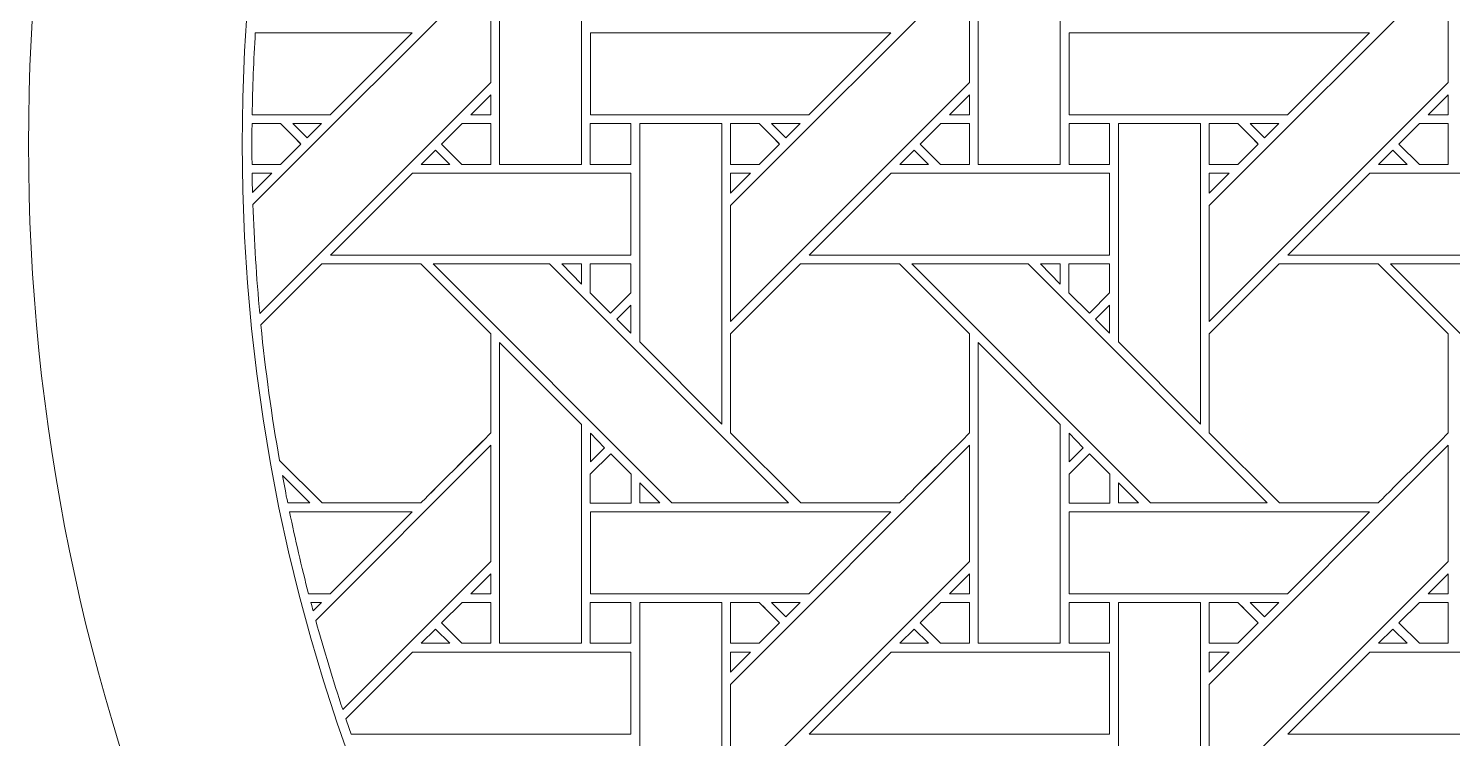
# Model space of a CAD drawing. Header units: inches. Extents: x 8.38 to 16.38, y 5.09 to 13.09.
# Drawn here: x 8.383 to 11.205, y 7.917 to 9.324 of the extents above; entities that cross this region are included whole.
import ezdxf

# ---------------------------------------------------------------- set-up
doc = ezdxf.new("R2010")
doc.units = ezdxf.units.IN
doc.header["$MEASUREMENT"] = 0
doc.layers.add('Design', color=7, linetype='Continuous', lineweight=0)

msp = doc.modelspace()

# ---------------------------------------------------------------- linework, layer by layer
at = {"layer": 'Design'}
for points, knots in [([(12.3829, 13.0948), (10.1737, 13.0948), (8.3829, 11.3039), (8.3829, 9.0948), (8.3829, 6.8856), (10.1737, 5.0948), (12.3829, 5.0948), (14.592, 5.0948), (16.3829, 6.8856), (16.3829, 9.0948), (16.3829, 11.3039), (14.592, 13.0948), (12.3829, 13.0948)], [0, 0, 0, 0, 1, 1, 1, 2, 2, 2, 3, 3, 3, 4, 4, 4, 4]), ([(12.3829, 12.6711), (10.4077, 12.6711), (8.8066, 11.0699), (8.8066, 9.0948), (8.8066, 7.1196), (10.4077, 5.5185), (12.3829, 5.5185), (14.358, 5.5185), (15.9592, 7.1196), (15.9592, 9.0948), (15.9592, 11.0699), (14.358, 12.6711), (12.3829, 12.6711)], [0, 0, 0, 0, 1, 1, 1, 2, 2, 2, 3, 3, 3, 4, 4, 4, 4]), ([(9.4791, 9.4881), (9.4791, 9.4881), (9.4791, 9.0544), (9.4791, 9.0544), (9.4791, 9.0544), (9.3163, 9.0544), (9.3163, 9.0544), (9.3163, 9.0544), (9.3163, 9.6502), (9.3163, 9.6502), (9.3163, 9.6502), (9.4791, 9.4881), (9.4791, 9.4881)], [0, 0, 0, 0, 1, 1, 1, 2, 2, 2, 3, 3, 3, 4, 4, 4, 4]), ([(10.4278, 9.4881), (10.4278, 9.4881), (10.4278, 9.0544), (10.4278, 9.0544), (10.4278, 9.0544), (10.265, 9.0544), (10.265, 9.0544), (10.265, 9.0544), (10.265, 9.6502), (10.265, 9.6502), (10.265, 9.6502), (10.4278, 9.4881), (10.4278, 9.4881)], [0, 0, 0, 0, 1, 1, 1, 2, 2, 2, 3, 3, 3, 4, 4, 4, 4]), ([(9.2992, 9.4467), (9.2992, 9.4467), (9.2992, 9.2166), (9.2992, 9.2166), (9.2992, 9.2166), (8.8414, 8.7588), (8.8414, 8.7588), (8.8346, 8.8304), (8.8301, 8.9025), (8.8277, 8.9753), (8.8277, 8.9753), (9.2992, 9.4467), (9.2992, 9.4467)], [0, 0, 0, 0, 1, 1, 1, 2, 2, 2, 3, 3, 3, 4, 4, 4, 4]), ([(9.7742, 8.9731), (9.7742, 8.9731), (10.2479, 9.4467), (10.2479, 9.4467), (10.2479, 9.4467), (10.2479, 9.2166), (10.2479, 9.2166), (10.2479, 9.2166), (9.7742, 8.743), (9.7742, 8.743), (9.7742, 8.743), (9.7742, 8.9731), (9.7742, 8.9731)], [0, 0, 0, 0, 1, 1, 1, 2, 2, 2, 3, 3, 3, 4, 4, 4, 4]), ([(10.7229, 8.9731), (10.7229, 8.9731), (11.1966, 9.4467), (11.1966, 9.4467), (11.1966, 9.4467), (11.1966, 9.2166), (11.1966, 9.2166), (11.1966, 9.2166), (10.7229, 8.743), (10.7229, 8.743), (10.7229, 8.743), (10.7229, 8.9731), (10.7229, 8.9731)], [0, 0, 0, 0, 1, 1, 1, 2, 2, 2, 3, 3, 3, 4, 4, 4, 4]), ([(9.1433, 9.3152), (9.1433, 9.3152), (8.9806, 9.1525), (8.9806, 9.1525), (8.9806, 9.1525), (8.8262, 9.1525), (8.8262, 9.1525), (8.8271, 9.207), (8.8292, 9.2612), (8.8324, 9.3152), (8.8324, 9.3152), (9.1433, 9.3152), (9.1433, 9.3152)], [0, 0, 0, 0, 1, 1, 1, 2, 2, 2, 3, 3, 3, 4, 4, 4, 4]), ([(9.4964, 9.1525), (9.4964, 9.1525), (9.4964, 9.3152), (9.4964, 9.3152), (9.4964, 9.3152), (10.0921, 9.3152), (10.0921, 9.3152), (10.0921, 9.3152), (9.9293, 9.1525), (9.9293, 9.1525), (9.9293, 9.1525), (9.4964, 9.1525), (9.4964, 9.1525)], [0, 0, 0, 0, 1, 1, 1, 2, 2, 2, 3, 3, 3, 4, 4, 4, 4]), ([(10.4451, 9.1525), (10.4451, 9.1525), (10.4451, 9.3152), (10.4451, 9.3152), (10.4451, 9.3152), (11.0408, 9.3152), (11.0408, 9.3152), (11.0408, 9.3152), (10.8781, 9.1525), (10.8781, 9.1525), (10.8781, 9.1525), (10.4451, 9.1525), (10.4451, 9.1525)], [0, 0, 0, 0, 1, 1, 1, 2, 2, 2, 3, 3, 3, 4, 4, 4, 4]), ([(9.2594, 9.1525), (9.2594, 9.1525), (9.2992, 9.1923), (9.2992, 9.1923), (9.2992, 9.1923), (9.2992, 9.1525), (9.2992, 9.1525), (9.2992, 9.1525), (9.2594, 9.1525), (9.2594, 9.1525)], [0, 0, 0, 0, 1, 1, 1, 2, 2, 2, 3, 3, 3, 3]), ([(10.2081, 9.1525), (10.2081, 9.1525), (10.2479, 9.1923), (10.2479, 9.1923), (10.2479, 9.1923), (10.2479, 9.1525), (10.2479, 9.1525), (10.2479, 9.1525), (10.2081, 9.1525), (10.2081, 9.1525)], [0, 0, 0, 0, 1, 1, 1, 2, 2, 2, 3, 3, 3, 3]), ([(11.1568, 9.1525), (11.1568, 9.1525), (11.1966, 9.1923), (11.1966, 9.1923), (11.1966, 9.1923), (11.1966, 9.1525), (11.1966, 9.1525), (11.1966, 9.1525), (11.1568, 9.1525), (11.1568, 9.1525)], [0, 0, 0, 0, 1, 1, 1, 2, 2, 2, 3, 3, 3, 3]), ([(8.8825, 9.1352), (8.8877, 9.1301), (8.9184, 9.0993), (8.9229, 9.0948), (8.9229, 9.0948), (8.8824, 9.0544), (8.8824, 9.0544), (8.8824, 9.0544), (8.826, 9.0544), (8.826, 9.0544), (8.8258, 9.0679), (8.8255, 9.0813), (8.8255, 9.0948), (8.8255, 9.1083), (8.8258, 9.1217), (8.826, 9.1352), (8.826, 9.1352), (8.8825, 9.1352), (8.8825, 9.1352)], [0, 0, 0, 0, 1, 1, 1, 2, 2, 2, 3, 3, 3, 4, 4, 4, 5, 5, 5, 6, 6, 6, 6]), ([(8.9073, 9.1105), (8.9073, 9.1105), (8.9229, 9.0948), (8.9229, 9.0948), (8.9229, 9.0948), (8.8824, 9.0544), (8.8824, 9.0544), (8.8824, 9.0544), (8.826, 9.0544), (8.826, 9.0544), (8.8258, 9.0679), (8.8255, 9.0813), (8.8255, 9.0948), (8.8255, 9.1083), (8.8258, 9.1217), (8.826, 9.1352), (8.826, 9.1352), (8.8825, 9.1352), (8.8825, 9.1352), (8.8879, 9.1298), (8.8979, 9.1198), (8.9073, 9.1105)], [0, 0, 0, 0, 1, 1, 1, 2, 2, 2, 3, 3, 3, 4, 4, 4, 5, 5, 5, 6, 6, 6, 7, 7, 7, 7]), ([(8.9351, 9.107), (8.9351, 9.107), (8.9069, 9.1352), (8.9069, 9.1352), (8.9069, 9.1352), (8.9634, 9.1352), (8.9634, 9.1352), (8.9634, 9.1352), (8.9351, 9.107), (8.9351, 9.107)], [0, 0, 0, 0, 1, 1, 1, 2, 2, 2, 3, 3, 3, 3]), ([(9.2991, 9.1352), (9.2991, 9.1352), (9.2991, 9.0544), (9.2991, 9.0544), (9.2991, 9.0544), (9.242, 9.0544), (9.242, 9.0544), (9.242, 9.0544), (9.2017, 9.0948), (9.2017, 9.0948), (9.2017, 9.0948), (9.2421, 9.1352), (9.2421, 9.1352), (9.2421, 9.1352), (9.2991, 9.1352), (9.2991, 9.1352)], [0, 0, 0, 0, 1, 1, 1, 2, 2, 2, 3, 3, 3, 4, 4, 4, 5, 5, 5, 5]), ([(9.2991, 9.1352), (9.2991, 9.1352), (9.2991, 9.0544), (9.2991, 9.0544), (9.2991, 9.0544), (9.242, 9.0544), (9.242, 9.0544), (9.242, 9.0544), (9.2017, 9.0948), (9.2017, 9.0948), (9.2017, 9.0948), (9.2421, 9.1352), (9.2421, 9.1352), (9.2421, 9.1352), (9.2991, 9.1352), (9.2991, 9.1352)], [0, 0, 0, 0, 1, 1, 1, 2, 2, 2, 3, 3, 3, 4, 4, 4, 5, 5, 5, 5]), ([(9.4963, 9.0544), (9.4963, 9.0544), (9.4963, 9.1352), (9.4963, 9.1352), (9.4963, 9.1352), (9.5766, 9.1352), (9.5766, 9.1352), (9.5766, 9.1352), (9.5766, 9.0544), (9.5766, 9.0544), (9.5766, 9.0544), (9.4963, 9.0544), (9.4963, 9.0544)], [0, 0, 0, 0, 1, 1, 1, 2, 2, 2, 3, 3, 3, 4, 4, 4, 4]), ([(9.5766, 9.1352), (9.5766, 9.1352), (9.5766, 9.0544), (9.5766, 9.0544), (9.5766, 9.0544), (9.4963, 9.0544), (9.4963, 9.0544), (9.4963, 9.0544), (9.4963, 9.1352), (9.4963, 9.1352), (9.4963, 9.1352), (9.5766, 9.1352), (9.5766, 9.1352)], [0, 0, 0, 0, 1, 1, 1, 2, 2, 2, 3, 3, 3, 4, 4, 4, 4]), ([(9.7571, 9.1352), (9.7571, 9.1352), (9.7571, 8.5401), (9.7571, 8.5401), (9.7571, 8.5401), (9.5942, 8.703), (9.5942, 8.703), (9.5942, 8.703), (9.5942, 9.1352), (9.5942, 9.1352), (9.5942, 9.1352), (9.7571, 9.1352), (9.7571, 9.1352)], [0, 0, 0, 0, 1, 1, 1, 2, 2, 2, 3, 3, 3, 4, 4, 4, 4]), ([(9.8313, 9.1352), (9.8364, 9.1301), (9.8672, 9.0993), (9.8716, 9.0948), (9.8716, 9.0948), (9.8312, 9.0544), (9.8312, 9.0544), (9.8312, 9.0544), (9.7742, 9.0544), (9.7742, 9.0544), (9.7742, 9.0544), (9.7742, 9.1352), (9.7742, 9.1352), (9.7742, 9.1352), (9.8313, 9.1352), (9.8313, 9.1352)], [0, 0, 0, 0, 1, 1, 1, 2, 2, 2, 3, 3, 3, 4, 4, 4, 5, 5, 5, 5]), ([(9.8565, 9.11), (9.8565, 9.11), (9.8716, 9.0948), (9.8716, 9.0948), (9.8716, 9.0948), (9.8312, 9.0544), (9.8312, 9.0544), (9.8312, 9.0544), (9.7742, 9.0544), (9.7742, 9.0544), (9.7742, 9.0544), (9.7742, 9.1352), (9.7742, 9.1352), (9.7742, 9.1352), (9.8313, 9.1352), (9.8313, 9.1352), (9.8368, 9.1297), (9.847, 9.1195), (9.8565, 9.11)], [0, 0, 0, 0, 1, 1, 1, 2, 2, 2, 3, 3, 3, 4, 4, 4, 5, 5, 5, 6, 6, 6, 6]), ([(9.8556, 9.1352), (9.8556, 9.1352), (9.9121, 9.1352), (9.9121, 9.1352), (9.9121, 9.1352), (9.8838, 9.107), (9.8838, 9.107), (9.8838, 9.107), (9.8556, 9.1352), (9.8556, 9.1352)], [0, 0, 0, 0, 1, 1, 1, 2, 2, 2, 3, 3, 3, 3]), ([(10.2479, 9.1352), (10.2479, 9.1352), (10.2479, 9.0544), (10.2479, 9.0544), (10.2479, 9.0544), (10.1907, 9.0544), (10.1907, 9.0544), (10.1907, 9.0544), (10.1504, 9.0948), (10.1504, 9.0948), (10.1504, 9.0948), (10.1908, 9.1352), (10.1908, 9.1352), (10.1908, 9.1352), (10.2479, 9.1352), (10.2479, 9.1352)], [0, 0, 0, 0, 1, 1, 1, 2, 2, 2, 3, 3, 3, 4, 4, 4, 5, 5, 5, 5]), ([(10.1504, 9.0948), (10.1504, 9.0948), (10.1908, 9.1352), (10.1908, 9.1352), (10.1908, 9.1352), (10.2479, 9.1352), (10.2479, 9.1352), (10.2479, 9.1352), (10.2479, 9.0544), (10.2479, 9.0544), (10.2479, 9.0544), (10.1907, 9.0544), (10.1907, 9.0544), (10.1907, 9.0544), (10.1504, 9.0948), (10.1504, 9.0948)], [0, 0, 0, 0, 1, 1, 1, 2, 2, 2, 3, 3, 3, 4, 4, 4, 5, 5, 5, 5]), ([(10.4451, 9.0544), (10.4451, 9.0544), (10.4451, 9.1352), (10.4451, 9.1352), (10.4451, 9.1352), (10.5253, 9.1352), (10.5253, 9.1352), (10.5253, 9.1352), (10.5253, 9.0544), (10.5253, 9.0544), (10.5253, 9.0544), (10.4451, 9.0544), (10.4451, 9.0544)], [0, 0, 0, 0, 1, 1, 1, 2, 2, 2, 3, 3, 3, 4, 4, 4, 4]), ([(10.4451, 9.1352), (10.4451, 9.1352), (10.5253, 9.1352), (10.5253, 9.1352), (10.5253, 9.1352), (10.5253, 9.0544), (10.5253, 9.0544), (10.5253, 9.0544), (10.4451, 9.0544), (10.4451, 9.0544), (10.4451, 9.0544), (10.4451, 9.1352), (10.4451, 9.1352)], [0, 0, 0, 0, 1, 1, 1, 2, 2, 2, 3, 3, 3, 4, 4, 4, 4]), ([(10.7058, 9.1352), (10.7058, 9.1352), (10.7058, 8.5401), (10.7058, 8.5401), (10.7058, 8.5401), (10.5429, 8.703), (10.5429, 8.703), (10.5429, 8.703), (10.5429, 9.1352), (10.5429, 9.1352), (10.5429, 9.1352), (10.7058, 9.1352), (10.7058, 9.1352)], [0, 0, 0, 0, 1, 1, 1, 2, 2, 2, 3, 3, 3, 4, 4, 4, 4]), ([(10.78, 9.1352), (10.7851, 9.1301), (10.8159, 9.0993), (10.8203, 9.0948), (10.8203, 9.0948), (10.7799, 9.0544), (10.7799, 9.0544), (10.7799, 9.0544), (10.7229, 9.0544), (10.7229, 9.0544), (10.7229, 9.0544), (10.7229, 9.1352), (10.7229, 9.1352), (10.7229, 9.1352), (10.78, 9.1352), (10.78, 9.1352)], [0, 0, 0, 0, 1, 1, 1, 2, 2, 2, 3, 3, 3, 4, 4, 4, 5, 5, 5, 5]), ([(10.8057, 9.1095), (10.8057, 9.1095), (10.8203, 9.0948), (10.8203, 9.0948), (10.8203, 9.0948), (10.7799, 9.0544), (10.7799, 9.0544), (10.7799, 9.0544), (10.7229, 9.0544), (10.7229, 9.0544), (10.7229, 9.0544), (10.7229, 9.1352), (10.7229, 9.1352), (10.7229, 9.1352), (10.78, 9.1352), (10.78, 9.1352), (10.7856, 9.1296), (10.7961, 9.1192), (10.8057, 9.1095)], [0, 0, 0, 0, 1, 1, 1, 2, 2, 2, 3, 3, 3, 4, 4, 4, 5, 5, 5, 6, 6, 6, 6]), ([(10.8044, 9.1352), (10.8044, 9.1352), (10.8608, 9.1352), (10.8608, 9.1352), (10.8608, 9.1352), (10.8325, 9.107), (10.8325, 9.107), (10.8325, 9.107), (10.8044, 9.1352), (10.8044, 9.1352)], [0, 0, 0, 0, 1, 1, 1, 2, 2, 2, 3, 3, 3, 3]), ([(11.1395, 9.0544), (11.1395, 9.0544), (11.0991, 9.0948), (11.0991, 9.0948), (11.0991, 9.0948), (11.1396, 9.1352), (11.1396, 9.1352), (11.1396, 9.1352), (11.1966, 9.1352), (11.1966, 9.1352), (11.1966, 9.1352), (11.1966, 9.0544), (11.1966, 9.0544), (11.1966, 9.0544), (11.1395, 9.0544), (11.1395, 9.0544)], [0, 0, 0, 0, 1, 1, 1, 2, 2, 2, 3, 3, 3, 4, 4, 4, 5, 5, 5, 5]), ([(11.0991, 9.0948), (11.0991, 9.0948), (11.1396, 9.1352), (11.1396, 9.1352), (11.1396, 9.1352), (11.1966, 9.1352), (11.1966, 9.1352), (11.1966, 9.1352), (11.1966, 9.0544), (11.1966, 9.0544), (11.1966, 9.0544), (11.1395, 9.0544), (11.1395, 9.0544), (11.1395, 9.0544), (11.0991, 9.0948), (11.0991, 9.0948)], [0, 0, 0, 0, 1, 1, 1, 2, 2, 2, 3, 3, 3, 4, 4, 4, 5, 5, 5, 5]), ([(9.2178, 9.0544), (9.2178, 9.0544), (9.1613, 9.0544), (9.1613, 9.0544), (9.1613, 9.0544), (9.1896, 9.0827), (9.1896, 9.0827), (9.1896, 9.0827), (9.2178, 9.0544), (9.2178, 9.0544)], [0, 0, 0, 0, 1, 1, 1, 2, 2, 2, 3, 3, 3, 3]), ([(10.1665, 9.0544), (10.1665, 9.0544), (10.1101, 9.0544), (10.1101, 9.0544), (10.1101, 9.0544), (10.1383, 9.0827), (10.1383, 9.0827), (10.1383, 9.0827), (10.1665, 9.0544), (10.1665, 9.0544)], [0, 0, 0, 0, 1, 1, 1, 2, 2, 2, 3, 3, 3, 3]), ([(11.1153, 9.0544), (11.1153, 9.0544), (11.0588, 9.0544), (11.0588, 9.0544), (11.0588, 9.0544), (11.087, 9.0827), (11.087, 9.0827), (11.087, 9.0827), (11.1153, 9.0544), (11.1153, 9.0544)], [0, 0, 0, 0, 1, 1, 1, 2, 2, 2, 3, 3, 3, 3]), ([(8.8262, 9.0373), (8.8262, 9.0373), (8.8653, 9.0373), (8.8653, 9.0373), (8.8653, 9.0373), (8.8268, 8.9987), (8.8268, 8.9987), (8.8264, 9.0116), (8.8264, 9.0244), (8.8262, 9.0373)], [0, 0, 0, 0, 1, 1, 1, 2, 2, 2, 3, 3, 3, 3]), ([(9.5766, 9.0373), (9.5766, 9.0373), (9.5766, 8.8745), (9.5766, 8.8745), (9.5766, 8.8745), (8.9813, 8.8745), (8.9813, 8.8745), (8.9813, 8.8745), (9.1442, 9.0373), (9.1442, 9.0373), (9.1442, 9.0373), (9.5766, 9.0373), (9.5766, 9.0373)], [0, 0, 0, 0, 1, 1, 1, 2, 2, 2, 3, 3, 3, 4, 4, 4, 4]), ([(9.814, 9.0373), (9.814, 9.0373), (9.7742, 8.9974), (9.7742, 8.9974), (9.7742, 8.9974), (9.7742, 9.0373), (9.7742, 9.0373), (9.7742, 9.0373), (9.814, 9.0373), (9.814, 9.0373)], [0, 0, 0, 0, 1, 1, 1, 2, 2, 2, 3, 3, 3, 3]), ([(10.0929, 9.0373), (10.0929, 9.0373), (10.5253, 9.0373), (10.5253, 9.0373), (10.5253, 9.0373), (10.5253, 8.8745), (10.5253, 8.8745), (10.5253, 8.8745), (9.9301, 8.8745), (9.9301, 8.8745), (9.9301, 8.8745), (10.0929, 9.0373), (10.0929, 9.0373)], [0, 0, 0, 0, 1, 1, 1, 2, 2, 2, 3, 3, 3, 4, 4, 4, 4]), ([(10.7628, 9.0373), (10.7628, 9.0373), (10.7229, 8.9975), (10.7229, 8.9975), (10.7229, 8.9975), (10.7229, 9.0373), (10.7229, 9.0373), (10.7229, 9.0373), (10.7628, 9.0373), (10.7628, 9.0373)], [0, 0, 0, 0, 1, 1, 1, 2, 2, 2, 3, 3, 3, 3]), ([(10.8788, 8.8745), (10.8788, 8.8745), (11.0416, 9.0373), (11.0416, 9.0373), (11.0416, 9.0373), (11.4741, 9.0373), (11.4741, 9.0373), (11.4741, 9.0373), (11.4741, 8.8745), (11.4741, 8.8745), (11.4741, 8.8745), (10.8788, 8.8745), (10.8788, 8.8745)], [0, 0, 0, 0, 1, 1, 1, 2, 2, 2, 3, 3, 3, 4, 4, 4, 4]), ([(8.9642, 8.8573), (8.9642, 8.8573), (9.1604, 8.8573), (9.1604, 8.8573), (9.1604, 8.8573), (9.2991, 8.7186), (9.2991, 8.7186), (9.2991, 8.7186), (9.2991, 8.5224), (9.2991, 8.5224), (9.2813, 8.5045), (9.1694, 8.3927), (9.1604, 8.3837), (9.1604, 8.3837), (8.9647, 8.3837), (8.9647, 8.3837), (8.9647, 8.3837), (8.8806, 8.4678), (8.8806, 8.4678), (8.8648, 8.5563), (8.8524, 8.6459), (8.8433, 8.7365), (8.8433, 8.7365), (8.9642, 8.8573), (8.9642, 8.8573)], [0, 0, 0, 0, 1, 1, 1, 2, 2, 2, 3, 3, 3, 4, 4, 4, 5, 5, 5, 6, 6, 6, 7, 7, 7, 8, 8, 8, 8]), ([(8.8433, 8.7365), (8.8433, 8.7365), (8.9642, 8.8573), (8.9642, 8.8573), (8.9642, 8.8573), (9.1604, 8.8573), (9.1604, 8.8573), (9.1604, 8.8573), (9.2991, 8.7186), (9.2991, 8.7186), (9.2991, 8.7186), (9.2991, 8.5224), (9.2991, 8.5224), (9.2811, 8.5043), (9.1692, 8.3926), (9.1604, 8.3837), (9.1604, 8.3837), (8.9647, 8.3837), (8.9647, 8.3837), (8.9647, 8.3837), (8.8806, 8.4678), (8.8806, 8.4678), (8.8648, 8.5563), (8.8524, 8.6459), (8.8433, 8.7365)], [0, 0, 0, 0, 1, 1, 1, 2, 2, 2, 3, 3, 3, 4, 4, 4, 5, 5, 5, 6, 6, 6, 7, 7, 7, 8, 8, 8, 8]), ([(9.4156, 8.8573), (9.4156, 8.8573), (9.8892, 8.3837), (9.8892, 8.3837), (9.8892, 8.3837), (9.6582, 8.3837), (9.6582, 8.3837), (9.6582, 8.3837), (9.1846, 8.8573), (9.1846, 8.8573), (9.1846, 8.8573), (9.4156, 8.8573), (9.4156, 8.8573)], [0, 0, 0, 0, 1, 1, 1, 2, 2, 2, 3, 3, 3, 4, 4, 4, 4]), ([(9.4791, 8.8573), (9.4791, 8.8573), (9.4791, 8.8175), (9.4791, 8.8175), (9.4791, 8.8175), (9.4397, 8.8573), (9.4397, 8.8573), (9.4397, 8.8573), (9.4791, 8.8573), (9.4791, 8.8573)], [0, 0, 0, 0, 1, 1, 1, 2, 2, 2, 3, 3, 3, 3]), ([(9.4963, 8.8001), (9.4963, 8.8001), (9.4963, 8.8573), (9.4963, 8.8573), (9.4963, 8.8573), (9.5766, 8.8573), (9.5766, 8.8573), (9.5766, 8.8573), (9.5766, 8.7997), (9.5766, 8.7997), (9.5766, 8.7997), (9.5366, 8.7598), (9.5366, 8.7598), (9.5366, 8.7598), (9.4963, 8.8001), (9.4963, 8.8001)], [0, 0, 0, 0, 1, 1, 1, 2, 2, 2, 3, 3, 3, 4, 4, 4, 5, 5, 5, 5]), ([(9.5366, 8.7598), (9.5366, 8.7598), (9.4963, 8.8001), (9.4963, 8.8001), (9.4963, 8.8001), (9.4963, 8.8573), (9.4963, 8.8573), (9.4963, 8.8573), (9.5766, 8.8573), (9.5766, 8.8573), (9.5766, 8.8573), (9.5766, 8.7997), (9.5766, 8.7997), (9.5766, 8.7997), (9.5366, 8.7598), (9.5366, 8.7598)], [0, 0, 0, 0, 1, 1, 1, 2, 2, 2, 3, 3, 3, 4, 4, 4, 5, 5, 5, 5]), ([(9.9129, 8.8573), (9.9129, 8.8573), (10.1091, 8.8573), (10.1091, 8.8573), (10.1091, 8.8573), (10.2478, 8.7186), (10.2478, 8.7186), (10.2478, 8.7186), (10.2478, 8.5224), (10.2478, 8.5224), (10.23, 8.5044), (10.1181, 8.3927), (10.1091, 8.3837), (10.1091, 8.3837), (9.9134, 8.3837), (9.9134, 8.3837), (9.9134, 8.3837), (9.7742, 8.5229), (9.7742, 8.5229), (9.7742, 8.5229), (9.7742, 8.7186), (9.7742, 8.7186), (9.7742, 8.7186), (9.9129, 8.8573), (9.9129, 8.8573)], [0, 0, 0, 0, 1, 1, 1, 2, 2, 2, 3, 3, 3, 4, 4, 4, 5, 5, 5, 6, 6, 6, 7, 7, 7, 8, 8, 8, 8]), ([(9.7742, 8.7186), (9.7742, 8.7186), (9.9129, 8.8573), (9.9129, 8.8573), (9.9129, 8.8573), (10.1091, 8.8573), (10.1091, 8.8573), (10.1091, 8.8573), (10.2478, 8.7186), (10.2478, 8.7186), (10.2478, 8.7186), (10.2478, 8.5224), (10.2478, 8.5224), (10.2302, 8.5046), (10.1183, 8.3929), (10.1091, 8.3837), (10.1091, 8.3837), (9.9134, 8.3837), (9.9134, 8.3837), (9.9134, 8.3837), (9.7742, 8.5229), (9.7742, 8.5229), (9.7742, 8.5229), (9.7742, 8.7186), (9.7742, 8.7186)], [0, 0, 0, 0, 1, 1, 1, 2, 2, 2, 3, 3, 3, 4, 4, 4, 5, 5, 5, 6, 6, 6, 7, 7, 7, 8, 8, 8, 8]), ([(10.1334, 8.8573), (10.1334, 8.8573), (10.3643, 8.8573), (10.3643, 8.8573), (10.3643, 8.8573), (10.8379, 8.3837), (10.8379, 8.3837), (10.8379, 8.3837), (10.6069, 8.3837), (10.6069, 8.3837), (10.6069, 8.3837), (10.1334, 8.8573), (10.1334, 8.8573)], [0, 0, 0, 0, 1, 1, 1, 2, 2, 2, 3, 3, 3, 4, 4, 4, 4]), ([(10.4279, 8.8573), (10.4279, 8.8573), (10.4279, 8.8175), (10.4279, 8.8175), (10.4279, 8.8175), (10.3884, 8.8573), (10.3884, 8.8573), (10.3884, 8.8573), (10.4279, 8.8573), (10.4279, 8.8573)], [0, 0, 0, 0, 1, 1, 1, 2, 2, 2, 3, 3, 3, 3]), ([(10.5253, 8.8573), (10.5253, 8.8573), (10.5253, 8.7997), (10.5253, 8.7997), (10.5253, 8.7997), (10.4854, 8.7598), (10.4854, 8.7598), (10.4854, 8.7598), (10.445, 8.8001), (10.445, 8.8001), (10.445, 8.8001), (10.445, 8.8573), (10.445, 8.8573), (10.445, 8.8573), (10.5253, 8.8573), (10.5253, 8.8573)], [0, 0, 0, 0, 1, 1, 1, 2, 2, 2, 3, 3, 3, 4, 4, 4, 5, 5, 5, 5]), ([(10.4854, 8.7598), (10.4854, 8.7598), (10.445, 8.8001), (10.445, 8.8001), (10.445, 8.8001), (10.445, 8.8573), (10.445, 8.8573), (10.445, 8.8573), (10.5253, 8.8573), (10.5253, 8.8573), (10.5253, 8.8573), (10.5253, 8.7997), (10.5253, 8.7997), (10.5253, 8.7997), (10.4854, 8.7598), (10.4854, 8.7598)], [0, 0, 0, 0, 1, 1, 1, 2, 2, 2, 3, 3, 3, 4, 4, 4, 5, 5, 5, 5]), ([(10.8616, 8.8573), (10.8616, 8.8573), (11.0578, 8.8573), (11.0578, 8.8573), (11.0578, 8.8573), (11.1966, 8.7186), (11.1966, 8.7186), (11.1966, 8.7186), (11.1966, 8.5224), (11.1966, 8.5224), (11.1788, 8.5044), (11.0669, 8.3927), (11.0579, 8.3837), (11.0579, 8.3837), (10.8622, 8.3837), (10.8622, 8.3837), (10.8622, 8.3837), (10.7229, 8.5229), (10.7229, 8.5229), (10.7229, 8.5229), (10.7229, 8.7186), (10.7229, 8.7186), (10.7229, 8.7186), (10.8616, 8.8573), (10.8616, 8.8573)], [0, 0, 0, 0, 1, 1, 1, 2, 2, 2, 3, 3, 3, 4, 4, 4, 5, 5, 5, 6, 6, 6, 7, 7, 7, 8, 8, 8, 8]), ([(10.7229, 8.7186), (10.7229, 8.7186), (10.8616, 8.8573), (10.8616, 8.8573), (10.8616, 8.8573), (11.0578, 8.8573), (11.0578, 8.8573), (11.0578, 8.8573), (11.1966, 8.7186), (11.1966, 8.7186), (11.1966, 8.7186), (11.1966, 8.5224), (11.1966, 8.5224), (11.1787, 8.5044), (11.0668, 8.3927), (11.0579, 8.3837), (11.0579, 8.3837), (10.8622, 8.3837), (10.8622, 8.3837), (10.8622, 8.3837), (10.7229, 8.5229), (10.7229, 8.5229), (10.7229, 8.5229), (10.7229, 8.7186), (10.7229, 8.7186)], [0, 0, 0, 0, 1, 1, 1, 2, 2, 2, 3, 3, 3, 4, 4, 4, 5, 5, 5, 6, 6, 6, 7, 7, 7, 8, 8, 8, 8]), ([(11.0821, 8.8573), (11.0821, 8.8573), (11.313, 8.8573), (11.313, 8.8573), (11.313, 8.8573), (11.7867, 8.3837), (11.7867, 8.3837), (11.7867, 8.3837), (11.5556, 8.3837), (11.5556, 8.3837), (11.5556, 8.3837), (11.0821, 8.8573), (11.0821, 8.8573)], [0, 0, 0, 0, 1, 1, 1, 2, 2, 2, 3, 3, 3, 4, 4, 4, 4]), ([(9.5766, 8.7755), (9.5766, 8.7755), (9.5766, 8.7203), (9.5766, 8.7203), (9.5766, 8.7203), (9.5488, 8.7477), (9.5488, 8.7477), (9.5488, 8.7477), (9.5766, 8.7755), (9.5766, 8.7755)], [0, 0, 0, 0, 1, 1, 1, 2, 2, 2, 3, 3, 3, 3]), ([(10.5253, 8.7755), (10.5253, 8.7755), (10.5253, 8.7203), (10.5253, 8.7203), (10.5253, 8.7203), (10.4976, 8.7477), (10.4976, 8.7477), (10.4976, 8.7477), (10.5253, 8.7755), (10.5253, 8.7755)], [0, 0, 0, 0, 1, 1, 1, 2, 2, 2, 3, 3, 3, 3]), ([(9.4791, 8.5394), (9.4791, 8.5394), (9.4791, 8.1057), (9.4791, 8.1057), (9.4791, 8.1057), (9.3163, 8.1057), (9.3163, 8.1057), (9.3163, 8.1057), (9.3163, 8.7015), (9.3163, 8.7015), (9.3163, 8.7015), (9.4791, 8.5394), (9.4791, 8.5394)], [0, 0, 0, 0, 1, 1, 1, 2, 2, 2, 3, 3, 3, 4, 4, 4, 4]), ([(10.4278, 8.5394), (10.4278, 8.5394), (10.4278, 8.1057), (10.4278, 8.1057), (10.4278, 8.1057), (10.265, 8.1057), (10.265, 8.1057), (10.265, 8.1057), (10.265, 8.7015), (10.265, 8.7015), (10.265, 8.7015), (10.4278, 8.5394), (10.4278, 8.5394)], [0, 0, 0, 0, 1, 1, 1, 2, 2, 2, 3, 3, 3, 4, 4, 4, 4]), ([(8.9522, 8.1511), (8.9522, 8.1511), (9.2992, 8.498), (9.2992, 8.498), (9.2992, 8.498), (9.2992, 8.2679), (9.2992, 8.2679), (9.2992, 8.2679), (9.0057, 7.9744), (9.0057, 7.9744), (8.9864, 8.0327), (8.9686, 8.0916), (8.9522, 8.1511)], [0, 0, 0, 0, 1, 1, 1, 2, 2, 2, 3, 3, 3, 4, 4, 4, 4]), ([(9.4964, 8.4651), (9.4964, 8.4651), (9.4964, 8.5219), (9.4964, 8.5219), (9.4964, 8.5219), (9.5246, 8.4933), (9.5246, 8.4933), (9.5246, 8.4933), (9.4964, 8.4651), (9.4964, 8.4651)], [0, 0, 0, 0, 1, 1, 1, 2, 2, 2, 3, 3, 3, 3]), ([(9.7742, 8.0244), (9.7742, 8.0244), (10.2479, 8.498), (10.2479, 8.498), (10.2479, 8.498), (10.2479, 8.2679), (10.2479, 8.2679), (10.2479, 8.2679), (9.7742, 7.7943), (9.7742, 7.7943), (9.7742, 7.7943), (9.7742, 8.0244), (9.7742, 8.0244)], [0, 0, 0, 0, 1, 1, 1, 2, 2, 2, 3, 3, 3, 4, 4, 4, 4]), ([(10.4733, 8.4933), (10.4733, 8.4933), (10.4451, 8.4651), (10.4451, 8.4651), (10.4451, 8.4651), (10.4451, 8.5219), (10.4451, 8.5219), (10.4451, 8.5219), (10.4733, 8.4933), (10.4733, 8.4933)], [0, 0, 0, 0, 1, 1, 1, 2, 2, 2, 3, 3, 3, 3]), ([(10.7229, 8.0244), (10.7229, 8.0244), (11.1966, 8.498), (11.1966, 8.498), (11.1966, 8.498), (11.1966, 8.2679), (11.1966, 8.2679), (11.1966, 8.2679), (10.7229, 7.7943), (10.7229, 7.7943), (10.7229, 7.7943), (10.7229, 8.0244), (10.7229, 8.0244)], [0, 0, 0, 0, 1, 1, 1, 2, 2, 2, 3, 3, 3, 4, 4, 4, 4]), ([(9.4963, 8.3834), (9.4963, 8.3834), (9.4963, 8.4407), (9.4963, 8.4407), (9.4963, 8.4407), (9.5367, 8.4811), (9.5367, 8.4811), (9.5367, 8.4811), (9.577, 8.4407), (9.577, 8.4407), (9.577, 8.4407), (9.577, 8.3834), (9.577, 8.3834), (9.577, 8.3834), (9.4963, 8.3834), (9.4963, 8.3834)], [0, 0, 0, 0, 1, 1, 1, 2, 2, 2, 3, 3, 3, 4, 4, 4, 5, 5, 5, 5]), ([(9.5367, 8.4811), (9.5367, 8.4811), (9.577, 8.4407), (9.577, 8.4407), (9.577, 8.4407), (9.577, 8.3834), (9.577, 8.3834), (9.577, 8.3834), (9.4963, 8.3834), (9.4963, 8.3834), (9.4963, 8.3834), (9.4963, 8.4407), (9.4963, 8.4407), (9.4963, 8.4407), (9.5367, 8.4811), (9.5367, 8.4811)], [0, 0, 0, 0, 1, 1, 1, 2, 2, 2, 3, 3, 3, 4, 4, 4, 5, 5, 5, 5]), ([(10.4451, 8.3834), (10.4451, 8.3834), (10.4451, 8.4407), (10.4451, 8.4407), (10.4451, 8.4407), (10.4854, 8.4811), (10.4854, 8.4811), (10.4854, 8.4811), (10.5257, 8.4407), (10.5257, 8.4407), (10.5257, 8.4407), (10.5257, 8.3834), (10.5257, 8.3834), (10.5257, 8.3834), (10.4451, 8.3834), (10.4451, 8.3834)], [0, 0, 0, 0, 1, 1, 1, 2, 2, 2, 3, 3, 3, 4, 4, 4, 5, 5, 5, 5]), ([(10.4451, 8.4407), (10.4451, 8.4407), (10.4854, 8.4811), (10.4854, 8.4811), (10.4854, 8.4811), (10.5257, 8.4407), (10.5257, 8.4407), (10.5257, 8.4407), (10.5257, 8.3834), (10.5257, 8.3834), (10.5257, 8.3834), (10.4451, 8.3834), (10.4451, 8.3834), (10.4451, 8.3834), (10.4451, 8.4407), (10.4451, 8.4407)], [0, 0, 0, 0, 1, 1, 1, 2, 2, 2, 3, 3, 3, 4, 4, 4, 5, 5, 5, 5]), ([(8.9405, 8.3837), (8.9405, 8.3837), (8.8966, 8.3837), (8.8966, 8.3837), (8.8929, 8.4017), (8.8896, 8.4199), (8.8862, 8.438), (8.8862, 8.438), (8.9405, 8.3837), (8.9405, 8.3837)], [0, 0, 0, 0, 1, 1, 1, 2, 2, 2, 3, 3, 3, 3]), ([(9.634, 8.3837), (9.634, 8.3837), (9.5943, 8.3837), (9.5943, 8.3837), (9.5943, 8.3837), (9.5943, 8.4235), (9.5943, 8.4235), (9.5943, 8.4235), (9.634, 8.3837), (9.634, 8.3837)], [0, 0, 0, 0, 1, 1, 1, 2, 2, 2, 3, 3, 3, 3]), ([(10.5827, 8.3837), (10.5827, 8.3837), (10.543, 8.3837), (10.543, 8.3837), (10.543, 8.3837), (10.543, 8.4235), (10.543, 8.4235), (10.543, 8.4235), (10.5827, 8.3837), (10.5827, 8.3837)], [0, 0, 0, 0, 1, 1, 1, 2, 2, 2, 3, 3, 3, 3]), ([(9.1433, 8.3664), (9.1433, 8.3664), (8.9806, 8.2037), (8.9806, 8.2037), (8.9806, 8.2037), (8.938, 8.2037), (8.938, 8.2037), (8.9241, 8.2575), (8.9116, 8.3117), (8.9002, 8.3664), (8.9002, 8.3664), (9.1433, 8.3664), (9.1433, 8.3664)], [0, 0, 0, 0, 1, 1, 1, 2, 2, 2, 3, 3, 3, 4, 4, 4, 4]), ([(9.4964, 8.2037), (9.4964, 8.2037), (9.4964, 8.3664), (9.4964, 8.3664), (9.4964, 8.3664), (10.0921, 8.3664), (10.0921, 8.3664), (10.0921, 8.3664), (9.9293, 8.2037), (9.9293, 8.2037), (9.9293, 8.2037), (9.4964, 8.2037), (9.4964, 8.2037)], [0, 0, 0, 0, 1, 1, 1, 2, 2, 2, 3, 3, 3, 4, 4, 4, 4]), ([(10.4451, 8.2037), (10.4451, 8.2037), (10.4451, 8.3664), (10.4451, 8.3664), (10.4451, 8.3664), (11.0408, 8.3664), (11.0408, 8.3664), (11.0408, 8.3664), (10.8781, 8.2037), (10.8781, 8.2037), (10.8781, 8.2037), (10.4451, 8.2037), (10.4451, 8.2037)], [0, 0, 0, 0, 1, 1, 1, 2, 2, 2, 3, 3, 3, 4, 4, 4, 4]), ([(9.2594, 8.2038), (9.2594, 8.2038), (9.2992, 8.2435), (9.2992, 8.2435), (9.2992, 8.2435), (9.2992, 8.2038), (9.2992, 8.2038), (9.2992, 8.2038), (9.2594, 8.2038), (9.2594, 8.2038)], [0, 0, 0, 0, 1, 1, 1, 2, 2, 2, 3, 3, 3, 3]), ([(10.2081, 8.2038), (10.2081, 8.2038), (10.2479, 8.2435), (10.2479, 8.2435), (10.2479, 8.2435), (10.2479, 8.2038), (10.2479, 8.2038), (10.2479, 8.2038), (10.2081, 8.2038), (10.2081, 8.2038)], [0, 0, 0, 0, 1, 1, 1, 2, 2, 2, 3, 3, 3, 3]), ([(11.1568, 8.2038), (11.1568, 8.2038), (11.1966, 8.2435), (11.1966, 8.2435), (11.1966, 8.2435), (11.1966, 8.2038), (11.1966, 8.2038), (11.1966, 8.2038), (11.1568, 8.2038), (11.1568, 8.2038)], [0, 0, 0, 0, 1, 1, 1, 2, 2, 2, 3, 3, 3, 3]), ([(8.9427, 8.1865), (8.9427, 8.1865), (8.9634, 8.1865), (8.9634, 8.1865), (8.9634, 8.1865), (8.9471, 8.1702), (8.9471, 8.1702), (8.9456, 8.1756), (8.9441, 8.181), (8.9427, 8.1865)], [0, 0, 0, 0, 1, 1, 1, 2, 2, 2, 3, 3, 3, 3]), ([(9.2991, 8.1865), (9.2991, 8.1865), (9.2991, 8.1057), (9.2991, 8.1057), (9.2991, 8.1057), (9.242, 8.1057), (9.242, 8.1057), (9.242, 8.1057), (9.2017, 8.1461), (9.2017, 8.1461), (9.2017, 8.1461), (9.2421, 8.1865), (9.2421, 8.1865), (9.2421, 8.1865), (9.2991, 8.1865), (9.2991, 8.1865)], [0, 0, 0, 0, 1, 1, 1, 2, 2, 2, 3, 3, 3, 4, 4, 4, 5, 5, 5, 5]), ([(9.2991, 8.1865), (9.2991, 8.1865), (9.2991, 8.1057), (9.2991, 8.1057), (9.2991, 8.1057), (9.242, 8.1057), (9.242, 8.1057), (9.242, 8.1057), (9.2017, 8.1461), (9.2017, 8.1461), (9.2017, 8.1461), (9.2421, 8.1865), (9.2421, 8.1865), (9.2421, 8.1865), (9.2991, 8.1865), (9.2991, 8.1865)], [0, 0, 0, 0, 1, 1, 1, 2, 2, 2, 3, 3, 3, 4, 4, 4, 5, 5, 5, 5]), ([(9.4963, 8.1057), (9.4963, 8.1057), (9.4963, 8.1865), (9.4963, 8.1865), (9.4963, 8.1865), (9.5766, 8.1865), (9.5766, 8.1865), (9.5766, 8.1865), (9.5766, 8.1057), (9.5766, 8.1057), (9.5766, 8.1057), (9.4963, 8.1057), (9.4963, 8.1057)], [0, 0, 0, 0, 1, 1, 1, 2, 2, 2, 3, 3, 3, 4, 4, 4, 4]), ([(9.5766, 8.1865), (9.5766, 8.1865), (9.5766, 8.1057), (9.5766, 8.1057), (9.5766, 8.1057), (9.4963, 8.1057), (9.4963, 8.1057), (9.4963, 8.1057), (9.4963, 8.1865), (9.4963, 8.1865), (9.4963, 8.1865), (9.5766, 8.1865), (9.5766, 8.1865)], [0, 0, 0, 0, 1, 1, 1, 2, 2, 2, 3, 3, 3, 4, 4, 4, 4]), ([(9.7571, 8.1865), (9.7571, 8.1865), (9.7571, 7.5914), (9.7571, 7.5914), (9.7571, 7.5914), (9.5942, 7.7543), (9.5942, 7.7543), (9.5942, 7.7543), (9.5942, 8.1865), (9.5942, 8.1865), (9.5942, 8.1865), (9.7571, 8.1865), (9.7571, 8.1865)], [0, 0, 0, 0, 1, 1, 1, 2, 2, 2, 3, 3, 3, 4, 4, 4, 4]), ([(9.8313, 8.1865), (9.8364, 8.1813), (9.8672, 8.1505), (9.8716, 8.1461), (9.8716, 8.1461), (9.8312, 8.1057), (9.8312, 8.1057), (9.8312, 8.1057), (9.7742, 8.1057), (9.7742, 8.1057), (9.7742, 8.1057), (9.7742, 8.1865), (9.7742, 8.1865), (9.7742, 8.1865), (9.8313, 8.1865), (9.8313, 8.1865)], [0, 0, 0, 0, 1, 1, 1, 2, 2, 2, 3, 3, 3, 4, 4, 4, 5, 5, 5, 5]), ([(9.8716, 8.1461), (9.8716, 8.1461), (9.8312, 8.1057), (9.8312, 8.1057), (9.8312, 8.1057), (9.7742, 8.1057), (9.7742, 8.1057), (9.7742, 8.1057), (9.7742, 8.1865), (9.7742, 8.1865), (9.7742, 8.1865), (9.8313, 8.1865), (9.8313, 8.1865), (9.8369, 8.1809), (9.8716, 8.1461), (9.8716, 8.1461)], [0, 0, 0, 0, 1, 1, 1, 2, 2, 2, 3, 3, 3, 4, 4, 4, 5, 5, 5, 5]), ([(9.8556, 8.1865), (9.8556, 8.1865), (9.9121, 8.1865), (9.9121, 8.1865), (9.9121, 8.1865), (9.8838, 8.1583), (9.8838, 8.1583), (9.8838, 8.1583), (9.8556, 8.1865), (9.8556, 8.1865)], [0, 0, 0, 0, 1, 1, 1, 2, 2, 2, 3, 3, 3, 3]), ([(10.2479, 8.1865), (10.2479, 8.1865), (10.2479, 8.1057), (10.2479, 8.1057), (10.2479, 8.1057), (10.1907, 8.1057), (10.1907, 8.1057), (10.1907, 8.1057), (10.1504, 8.1461), (10.1504, 8.1461), (10.1504, 8.1461), (10.1908, 8.1865), (10.1908, 8.1865), (10.1908, 8.1865), (10.2479, 8.1865), (10.2479, 8.1865)], [0, 0, 0, 0, 1, 1, 1, 2, 2, 2, 3, 3, 3, 4, 4, 4, 5, 5, 5, 5]), ([(10.1504, 8.1461), (10.1504, 8.1461), (10.1908, 8.1865), (10.1908, 8.1865), (10.1908, 8.1865), (10.2479, 8.1865), (10.2479, 8.1865), (10.2479, 8.1865), (10.2479, 8.1057), (10.2479, 8.1057), (10.2479, 8.1057), (10.1907, 8.1057), (10.1907, 8.1057), (10.1907, 8.1057), (10.1504, 8.1461), (10.1504, 8.1461)], [0, 0, 0, 0, 1, 1, 1, 2, 2, 2, 3, 3, 3, 4, 4, 4, 5, 5, 5, 5]), ([(10.4451, 8.1057), (10.4451, 8.1057), (10.4451, 8.1865), (10.4451, 8.1865), (10.4451, 8.1865), (10.5253, 8.1865), (10.5253, 8.1865), (10.5253, 8.1865), (10.5253, 8.1057), (10.5253, 8.1057), (10.5253, 8.1057), (10.4451, 8.1057), (10.4451, 8.1057)], [0, 0, 0, 0, 1, 1, 1, 2, 2, 2, 3, 3, 3, 4, 4, 4, 4]), ([(10.4451, 8.1865), (10.4451, 8.1865), (10.5253, 8.1865), (10.5253, 8.1865), (10.5253, 8.1865), (10.5253, 8.1057), (10.5253, 8.1057), (10.5253, 8.1057), (10.4451, 8.1057), (10.4451, 8.1057), (10.4451, 8.1057), (10.4451, 8.1865), (10.4451, 8.1865)], [0, 0, 0, 0, 1, 1, 1, 2, 2, 2, 3, 3, 3, 4, 4, 4, 4]), ([(10.7058, 8.1865), (10.7058, 8.1865), (10.7058, 7.5914), (10.7058, 7.5914), (10.7058, 7.5914), (10.5429, 7.7543), (10.5429, 7.7543), (10.5429, 7.7543), (10.5429, 8.1865), (10.5429, 8.1865), (10.5429, 8.1865), (10.7058, 8.1865), (10.7058, 8.1865)], [0, 0, 0, 0, 1, 1, 1, 2, 2, 2, 3, 3, 3, 4, 4, 4, 4]), ([(10.78, 8.1865), (10.7851, 8.1813), (10.8159, 8.1505), (10.8203, 8.1461), (10.8203, 8.1461), (10.7799, 8.1057), (10.7799, 8.1057), (10.7799, 8.1057), (10.7229, 8.1057), (10.7229, 8.1057), (10.7229, 8.1057), (10.7229, 8.1865), (10.7229, 8.1865), (10.7229, 8.1865), (10.78, 8.1865), (10.78, 8.1865)], [0, 0, 0, 0, 1, 1, 1, 2, 2, 2, 3, 3, 3, 4, 4, 4, 5, 5, 5, 5]), ([(10.7229, 8.1865), (10.7229, 8.1865), (10.78, 8.1865), (10.78, 8.1865), (10.7855, 8.181), (10.8203, 8.1461), (10.8203, 8.1461), (10.8203, 8.1461), (10.7799, 8.1057), (10.7799, 8.1057), (10.7799, 8.1057), (10.7229, 8.1057), (10.7229, 8.1057), (10.7229, 8.1057), (10.7229, 8.1865), (10.7229, 8.1865)], [0, 0, 0, 0, 1, 1, 1, 2, 2, 2, 3, 3, 3, 4, 4, 4, 5, 5, 5, 5]), ([(10.8608, 8.1865), (10.8608, 8.1865), (10.8325, 8.1583), (10.8325, 8.1583), (10.8325, 8.1583), (10.8044, 8.1865), (10.8044, 8.1865), (10.8044, 8.1865), (10.8608, 8.1865), (10.8608, 8.1865)], [0, 0, 0, 0, 1, 1, 1, 2, 2, 2, 3, 3, 3, 3]), ([(11.1395, 8.1057), (11.1395, 8.1057), (11.0991, 8.1461), (11.0991, 8.1461), (11.0991, 8.1461), (11.1396, 8.1865), (11.1396, 8.1865), (11.1396, 8.1865), (11.1966, 8.1865), (11.1966, 8.1865), (11.1966, 8.1865), (11.1966, 8.1057), (11.1966, 8.1057), (11.1966, 8.1057), (11.1395, 8.1057), (11.1395, 8.1057)], [0, 0, 0, 0, 1, 1, 1, 2, 2, 2, 3, 3, 3, 4, 4, 4, 5, 5, 5, 5]), ([(11.0991, 8.1461), (11.0991, 8.1461), (11.1396, 8.1865), (11.1396, 8.1865), (11.1396, 8.1865), (11.1966, 8.1865), (11.1966, 8.1865), (11.1966, 8.1865), (11.1966, 8.1057), (11.1966, 8.1057), (11.1966, 8.1057), (11.1395, 8.1057), (11.1395, 8.1057), (11.1395, 8.1057), (11.0991, 8.1461), (11.0991, 8.1461)], [0, 0, 0, 0, 1, 1, 1, 2, 2, 2, 3, 3, 3, 4, 4, 4, 5, 5, 5, 5]), ([(9.2178, 8.1057), (9.2178, 8.1057), (9.1613, 8.1057), (9.1613, 8.1057), (9.1613, 8.1057), (9.1896, 8.1339), (9.1896, 8.1339), (9.1896, 8.1339), (9.2178, 8.1057), (9.2178, 8.1057)], [0, 0, 0, 0, 1, 1, 1, 2, 2, 2, 3, 3, 3, 3]), ([(10.1666, 8.1057), (10.1666, 8.1057), (10.11, 8.1057), (10.11, 8.1057), (10.11, 8.1057), (10.1383, 8.1339), (10.1383, 8.1339), (10.1383, 8.1339), (10.1666, 8.1057), (10.1666, 8.1057)], [0, 0, 0, 0, 1, 1, 1, 2, 2, 2, 3, 3, 3, 3]), ([(11.1153, 8.1057), (11.1153, 8.1057), (11.0588, 8.1057), (11.0588, 8.1057), (11.0588, 8.1057), (11.087, 8.1339), (11.087, 8.1339), (11.087, 8.1339), (11.1153, 8.1057), (11.1153, 8.1057)], [0, 0, 0, 0, 1, 1, 1, 2, 2, 2, 3, 3, 3, 3]), ([(9.0223, 7.9257), (9.0187, 7.9358), (9.0151, 7.9459), (9.0116, 7.956), (9.0116, 7.956), (9.1442, 8.0885), (9.1442, 8.0885), (9.1442, 8.0885), (9.5766, 8.0885), (9.5766, 8.0885), (9.5766, 8.0885), (9.5766, 7.9257), (9.5766, 7.9257), (9.5766, 7.9257), (9.0223, 7.9257), (9.0223, 7.9257)], [0, 0, 0, 0, 1, 1, 1, 2, 2, 2, 3, 3, 3, 4, 4, 4, 5, 5, 5, 5]), ([(9.8141, 8.0885), (9.8141, 8.0885), (9.7742, 8.0487), (9.7742, 8.0487), (9.7742, 8.0487), (9.7742, 8.0885), (9.7742, 8.0885), (9.7742, 8.0885), (9.8141, 8.0885), (9.8141, 8.0885)], [0, 0, 0, 0, 1, 1, 1, 2, 2, 2, 3, 3, 3, 3]), ([(10.0929, 8.0885), (10.0929, 8.0885), (10.5253, 8.0885), (10.5253, 8.0885), (10.5253, 8.0885), (10.5253, 7.9257), (10.5253, 7.9257), (10.5253, 7.9257), (9.9301, 7.9257), (9.9301, 7.9257), (9.9301, 7.9257), (10.0929, 8.0885), (10.0929, 8.0885)], [0, 0, 0, 0, 1, 1, 1, 2, 2, 2, 3, 3, 3, 4, 4, 4, 4]), ([(10.7628, 8.0885), (10.7628, 8.0885), (10.7229, 8.0487), (10.7229, 8.0487), (10.7229, 8.0487), (10.7229, 8.0885), (10.7229, 8.0885), (10.7229, 8.0885), (10.7628, 8.0885), (10.7628, 8.0885)], [0, 0, 0, 0, 1, 1, 1, 2, 2, 2, 3, 3, 3, 3]), ([(11.0416, 8.0885), (11.0416, 8.0885), (11.4741, 8.0885), (11.4741, 8.0885), (11.4741, 8.0885), (11.4741, 7.9257), (11.4741, 7.9257), (11.4741, 7.9257), (10.8788, 7.9257), (10.8788, 7.9257), (10.8788, 7.9257), (11.0416, 8.0885), (11.0416, 8.0885)], [0, 0, 0, 0, 1, 1, 1, 2, 2, 2, 3, 3, 3, 4, 4, 4, 4])]:
    msp.add_open_spline(points, degree=3, knots=knots, dxfattribs=at)

doc.saveas('drawing.dxf')
